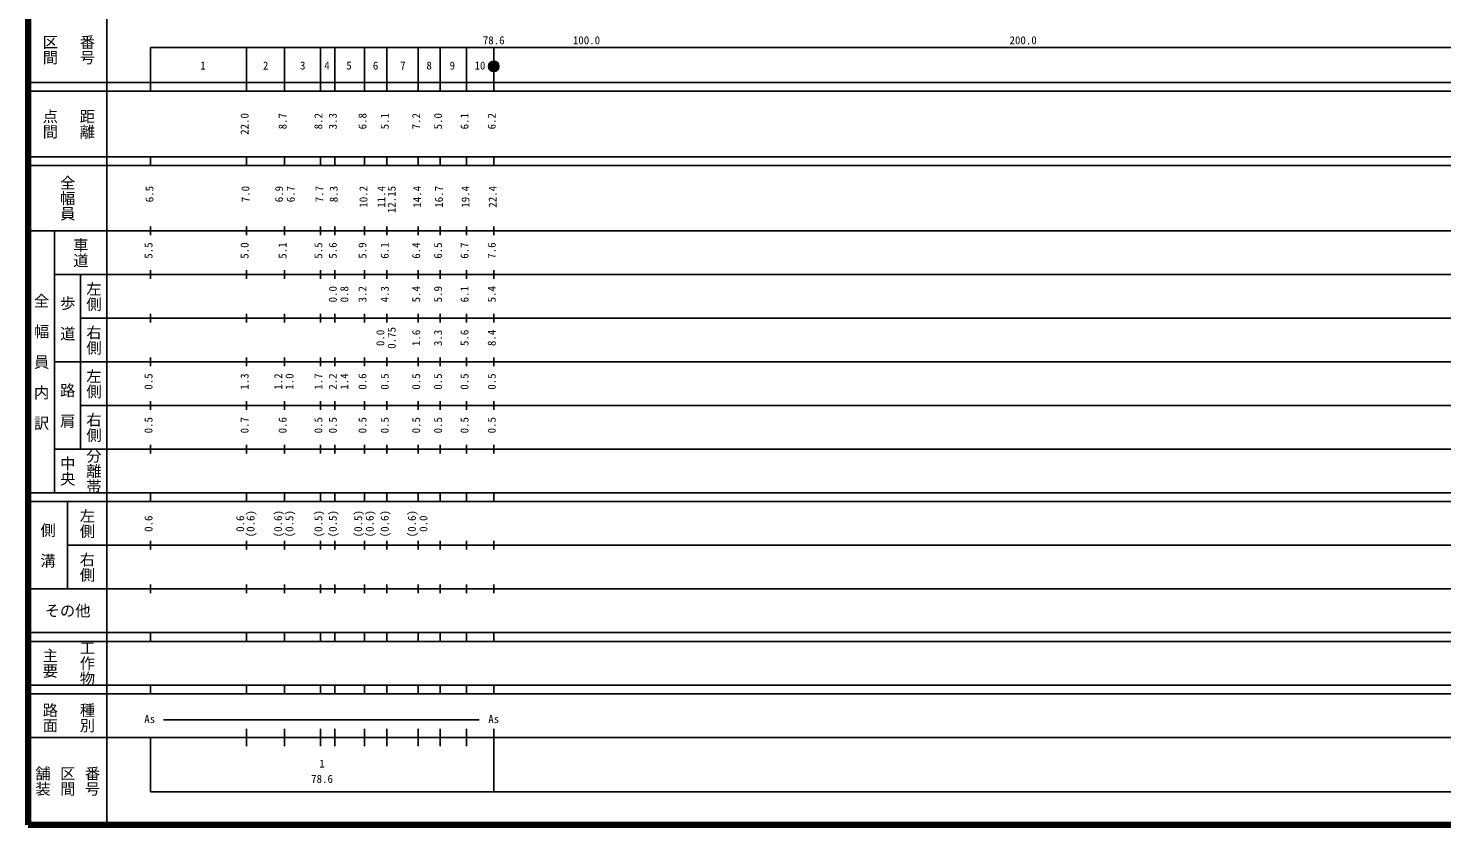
# Model space of a CAD drawing. Units: millimetres, scale not verified. Extents: x 40000 to 680000, y 20000 to 380000.
# Drawn here: x 40000 to 363711, y 20000 to 202409 of the extents above; entities that cross this region are included whole.
import ezdxf
from ezdxf.enums import TextEntityAlignment as Align

# ---------------------------------------------------------------- set-up
doc = ezdxf.new("R2010")
doc.units = ezdxf.units.MM
doc.header["$LTSCALE"] = 1000
doc.layers.add('M-TTL', color=2, linetype='Continuous', lineweight=140)
doc.layers.add('M-TTL-BAND', color=7, linetype='Continuous', lineweight=25)
doc.styles.add('@ＭＳ ゴシック', font='')
doc.styles.add('ＭＳ ゴシック', font='')
doc.styles.get('@ＭＳ ゴシック').set_extended_font_data('@MS Gothic')
doc.styles.get('ＭＳ ゴシック').set_extended_font_data('MS Gothic')

msp = doc.modelspace()

# ---------------------------------------------------------------- linework, layer by layer
at = {"layer": 'M-TTL'}
for p, q in [((40000, 380000), (40000, 20000)), ((40000, 20000), (680000, 20000))]:
    msp.add_line(p, q, dxfattribs=at)
at = {"layer": 'M-TTL-BAND'}
for p, q in [((58000, 370000), (58000, 20000)), ((68000, 198000), (579000, 198000)), ((68000, 198000), (68000, 188000)), ((90000, 188000), (90000, 198000)), ((98700, 188000), (98700, 198000)), ((106900, 188000), (106900, 198000)), ((110200, 188000), (110200, 198000)), ((117000, 188000), (117000, 198000)), ((122100, 188000), (122100, 198000)), ((129300, 188000), (129300, 198000)), ((134300, 188000), (134300, 198000)), ((140370, 188000), (140370, 198000)), ((146600, 188000), (146600, 198000)), ((40000, 190000), (579000, 190000)), ((40000, 188000), (579000, 188000)), ((40000, 173000), (579000, 173000)), ((68000, 171000), (68000, 173000)), ((90000, 171000), (90000, 173000)), ((98700, 171000), (98700, 173000)), ((106900, 171000), (106900, 173000)), ((110200, 171000), (110200, 173000)), ((117000, 171000), (117000, 173000)), ((122100, 171000), (122100, 173000)), ((129300, 171000), (129300, 173000)), ((134300, 171000), (134300, 173000)), ((140370, 171000), (140370, 173000)), ((146600, 171000), (146600, 173000)), ((40000, 171000), (579000, 171000)), ((40000, 156000), (579000, 156000)), ((46000, 96000), (46000, 156000)), ((68000, 155000), (68000, 157000)), ((90000, 155000), (90000, 157000)), ((98700, 155000), (98700, 157000)), ((106900, 155000), (106900, 157000)), ((110200, 155000), (110200, 157000)), ((117000, 155000), (117000, 157000)), ((122100, 155000), (122100, 157000)), ((129300, 155000), (129300, 157000)), ((134300, 155000), (134300, 157000)), ((140370, 155000), (140370, 157000)), ((146600, 155000), (146600, 157000)), ((46000, 146000), (579000, 146000)), ((52000, 146000), (52000, 106000)), ((68000, 145000), (68000, 147000)), ((90000, 145000), (90000, 147000)), ((98700, 145000), (98700, 147000)), ((106900, 145000), (106900, 147000)), ((110200, 145000), (110200, 147000)), ((117000, 145000), (117000, 147000)), ((122100, 145000), (122100, 147000)), ((129300, 145000), (129300, 147000)), ((134300, 145000), (134300, 147000)), ((140370, 145000), (140370, 147000)), ((146600, 145000), (146600, 147000)), ((52000, 136000), (579000, 136000)), ((68000, 135000), (68000, 137000)), ((90000, 135000), (90000, 137000)), ((98700, 135000), (98700, 137000)), ((106900, 135000), (106900, 137000)), ((110200, 135000), (110200, 137000)), ((117000, 135000), (117000, 137000)), ((122100, 135000), (122100, 137000)), ((129300, 135000), (129300, 137000)), ((134300, 135000), (134300, 137000)), ((140370, 135000), (140370, 137000)), ((146600, 135000), (146600, 137000)), ((68000, 125000), (68000, 127000)), ((90000, 125000), (90000, 127000)), ((98700, 125000), (98700, 127000)), ((106900, 125000), (106900, 127000)), ((110200, 125000), (110200, 127000)), ((117000, 125000), (117000, 127000)), ((122100, 125000), (122100, 127000)), ((129300, 125000), (129300, 127000)), ((134300, 125000), (134300, 127000)), ((140370, 125000), (140370, 127000)), ((146600, 125000), (146600, 127000)), ((46000, 126000), (579000, 126000)), ((68000, 115000), (68000, 117000)), ((90000, 115000), (90000, 117000)), ((98700, 115000), (98700, 117000)), ((106900, 115000), (106900, 117000)), ((110200, 115000), (110200, 117000)), ((117000, 115000), (117000, 117000)), ((122100, 115000), (122100, 117000)), ((129300, 115000), (129300, 117000)), ((134300, 115000), (134300, 117000)), ((140370, 115000), (140370, 117000)), ((146600, 115000), (146600, 117000)), ((52000, 116000), (579000, 116000)), ((68000, 105000), (68000, 107000)), ((90000, 105000), (90000, 107000)), ((98700, 105000), (98700, 107000)), ((106900, 105000), (106900, 107000)), ((110200, 105000), (110200, 107000)), ((117000, 105000), (117000, 107000)), ((122100, 105000), (122100, 107000)), ((129300, 105000), (129300, 107000)), ((134300, 105000), (134300, 107000)), ((140370, 105000), (140370, 107000)), ((146600, 105000), (146600, 107000)), ((46000, 106000), (579000, 106000)), ((40000, 96000), (579000, 96000)), ((40000, 94000), (579000, 94000)), ((49000, 94000), (49000, 74000)), ((68000, 94000), (68000, 96000)), ((90000, 94000), (90000, 96000)), ((98700, 94000), (98700, 96000)), ((106900, 94000), (106900, 96000)), ((110200, 94000), (110200, 96000)), ((117000, 94000), (117000, 96000)), ((122100, 94000), (122100, 96000)), ((129300, 94000), (129300, 96000)), ((134300, 94000), (134300, 96000)), ((140370, 94000), (140370, 96000)), ((146600, 94000), (146600, 96000)), ((68000, 83000), (68000, 85000)), ((90000, 83000), (90000, 85000)), ((98700, 83000), (98700, 85000)), ((106900, 83000), (106900, 85000)), ((110200, 83000), (110200, 85000)), ((117000, 83000), (117000, 85000)), ((122100, 83000), (122100, 85000)), ((129300, 83000), (129300, 85000)), ((134300, 83000), (134300, 85000)), ((140370, 83000), (140370, 85000)), ((146600, 83000), (146600, 85000)), ((49000, 84000), (579000, 84000)), ((68000, 73000), (68000, 75000)), ((90000, 73000), (90000, 75000)), ((98700, 73000), (98700, 75000)), ((106900, 73000), (106900, 75000)), ((110200, 73000), (110200, 75000)), ((117000, 73000), (117000, 75000)), ((122100, 73000), (122100, 75000)), ((129300, 73000), (129300, 75000)), ((134300, 73000), (134300, 75000)), ((140370, 73000), (140370, 75000)), ((146600, 73000), (146600, 75000)), ((40000, 74000), (579000, 74000)), ((40000, 64000), (579000, 64000)), ((40000, 62000), (579000, 62000)), ((68000, 62000), (68000, 64000)), ((90000, 62000), (90000, 64000)), ((98700, 62000), (98700, 64000)), ((106900, 62000), (106900, 64000)), ((110200, 62000), (110200, 64000)), ((117000, 62000), (117000, 64000)), ((122100, 62000), (122100, 64000)), ((129300, 62000), (129300, 64000)), ((134300, 62000), (134300, 64000)), ((140370, 62000), (140370, 64000)), ((146600, 62000), (146600, 64000)), ((40000, 52000), (579000, 52000)), ((68000, 50000), (68000, 52000)), ((90000, 50000), (90000, 52000)), ((98700, 50000), (98700, 52000)), ((106900, 50000), (106900, 52000)), ((110200, 50000), (110200, 52000)), ((117000, 50000), (117000, 52000)), ((122100, 50000), (122100, 52000)), ((129300, 50000), (129300, 52000)), ((134300, 50000), (134300, 52000)), ((140370, 50000), (140370, 52000)), ((146600, 50000), (146600, 52000)), ((40000, 50000), (579000, 50000)), ((71000, 44000), (143248, 44000)), ((40000, 40000), (579000, 40000)), ((68000, 40000), (68000, 27500)), ((90000, 38000), (90000, 42000)), ((98700, 38000), (98700, 42000)), ((106900, 38000), (106900, 42000)), ((110200, 38000), (110200, 42000)), ((117000, 38000), (117000, 42000)), ((122100, 38000), (122100, 42000)), ((129300, 38000), (129300, 42000)), ((134300, 38000), (134300, 42000)), ((140370, 38000), (140370, 42000)), ((146600, 27500), (146600, 42000)), ((68000, 27500), (579000, 27500))]:
    msp.add_line(p, q, dxfattribs=at)
for radius in [1200, 1100, 1000, 900, 800, 700, 600, 500, 400, 300, 200, 100]:
    msp.add_circle((146600, 193694), radius, dxfattribs=at)

# ---------------------------------------------------------------- texts
at = {"layer": 'M-TTL-BAND', "style": '@ＭＳ ゴシック'}
for s, p in [('番号', (53500, 197500)), ('区間', (45000, 197500)), ('点間', (45000, 180500)), ('距離', (53500, 180500)), ('全幅員', (49000, 163500)), ('車道', (52000, 151000)), ('左側', (55000, 141000)), ('全\u3000幅\u3000員\u3000内\u3000訳', (43000, 126000)), ('歩\u3000道', (49000, 136000)), ('右側', (55000, 131000)), ('左側', (55000, 121000)), ('路\u3000肩', (49000, 116000)), ('右側', (55000, 111000)), ('中央', (49000, 101000)), ('分離帯', (55000, 101000)), ('左側', (53500, 89000)), ('側\u3000溝', (44500, 84000)), ('右側', (53500, 79000)), ('工作物', (53500, 57000)), ('主要', (45000, 57000)), ('路面', (45000, 44500)), ('種別', (53500, 44500)), ('舗装', (43333, 30000)), ('区間', (49000, 30000)), ('番号', (54667, 30000))]:
    msp.add_text(s, height=2566, rotation=270, dxfattribs=at).set_placement(p, align=Align.MIDDLE_CENTER)
at = {"layer": 'M-TTL-BAND', "style": 'ＭＳ ゴシック'}
for s, p in [('78.6', (146600, 198195)), ('100.0', (167844, 198195)), ('200.0', (267844, 198195)), ('1', (80000, 192405)), ('2', (94375, 192405)), ('3', (102855, 192405)), ('4', (108413, 192405)), ('5', (113454, 192405)), ('6', (119530, 192405)), ('7', (125799, 192405)), ('8', (131810, 192405)), ('9', (137110, 192405)), ('10', (143444, 192405)), ('As', (67812, 42750)), ('As', (146600, 42750)), ('1', (107281, 32523)), ('78.6', (107281, 29033))]:
    msp.add_text(s, height=1833, dxfattribs=at).set_placement(p, align=Align.BOTTOM_CENTER)
for s, p in [('22.0', (91000, 180500)), ('8.7', (99700, 181125)), ('8.2', (107900, 181125)), ('3.3', (111200, 181125)), ('6.8', (118000, 181125)), ('5.1', (123100, 181125)), ('7.2', (130300, 181125)), ('5.0', (135300, 181125)), ('6.1', (141370, 181125)), ('6.2', (147600, 181125)), ('5.5', (69000, 151500)), ('5.0', (91000, 151500)), ('5.1', (99700, 151500)), ('5.5', (107900, 151500)), ('5.6', (111200, 151500)), ('5.9', (118000, 151500)), ('6.1', (123100, 151500)), ('6.4', (130300, 151500)), ('6.5', (135300, 151500)), ('6.7', (141370, 151500)), ('7.6', (147600, 151500)), ('0.0', (111200, 141500)), ('0.8', (113843, 141500)), ('3.2', (118000, 141500)), ('4.3', (123100, 141500)), ('5.4', (130300, 141500)), ('5.9', (135300, 141500)), ('6.1', (141370, 141500)), ('5.4', (147600, 141500)), ('0.0', (122101, 131500)), ('0.75', (124686, 131500)), ('1.6', (130300, 131500)), ('3.3', (135300, 131500)), ('5.6', (141370, 131500)), ('8.4', (147600, 131500)), ('0.5', (69000, 121500)), ('1.3', (91000, 121500)), ('1.2', (98701, 121500)), ('1.0', (101286, 121500)), ('1.7', (107900, 121500)), ('2.2', (111200, 121500)), ('1.4', (113843, 121500)), ('0.6', (118000, 121500)), ('0.5', (123100, 121500)), ('0.5', (130300, 121500)), ('0.5', (135300, 121500)), ('0.5', (141370, 121500)), ('0.5', (147600, 121500)), ('0.5', (69000, 111500)), ('0.7', (91000, 111500)), ('0.6', (99700, 111500)), ('0.5', (107900, 111500)), ('0.5', (111200, 111500)), ('0.5', (118000, 111500)), ('0.5', (123100, 111500)), ('0.5', (130300, 111500)), ('0.5', (135300, 111500)), ('0.5', (141370, 111500)), ('0.5', (147600, 111500)), ('0.6', (69000, 88945)), ('0.6', (90000, 88945)), ('(0.6)', (92370, 88945)), ('(0.6)', (98679, 88945)), ('(0.5)', (101265, 88945)), ('(0.5)', (107900, 88945)), ('(0.5)', (111200, 88945)), ('(0.5)', (117016, 88945)), ('(0.6)', (119666, 88945)), ('(0.6)', (123100, 88945)), ('(0.6)', (129318, 88945)), ('0.0', (131968, 88945))]:
    msp.add_text(s, height=1833, rotation=90, dxfattribs=at).set_placement(p, align=Align.BOTTOM_CENTER)
for s, p in [('6.5', (67750, 166301)), ('7.0', (89750, 166301)), ('6.9', (97440, 166301)), ('6.7', (100090, 166301)), ('7.7', (106650, 166301)), ('8.3', (109950, 166301)), ('10.2', (116750, 166301)), ('11.4', (120850, 166301)), ('12.15', (123220, 166301)), ('14.4', (129050, 166301)), ('16.7', (134050, 166301)), ('19.4', (140120, 166301)), ('22.4', (146350, 166301))]:
    msp.add_text(s, height=1833, rotation=90, dxfattribs=at).set_placement(p, align=Align.MIDDLE_RIGHT)
msp.add_text('その他', height=2566, dxfattribs=at).set_placement((49000, 69000), align=Align.MIDDLE_CENTER)

doc.saveas('drawing.dxf')
